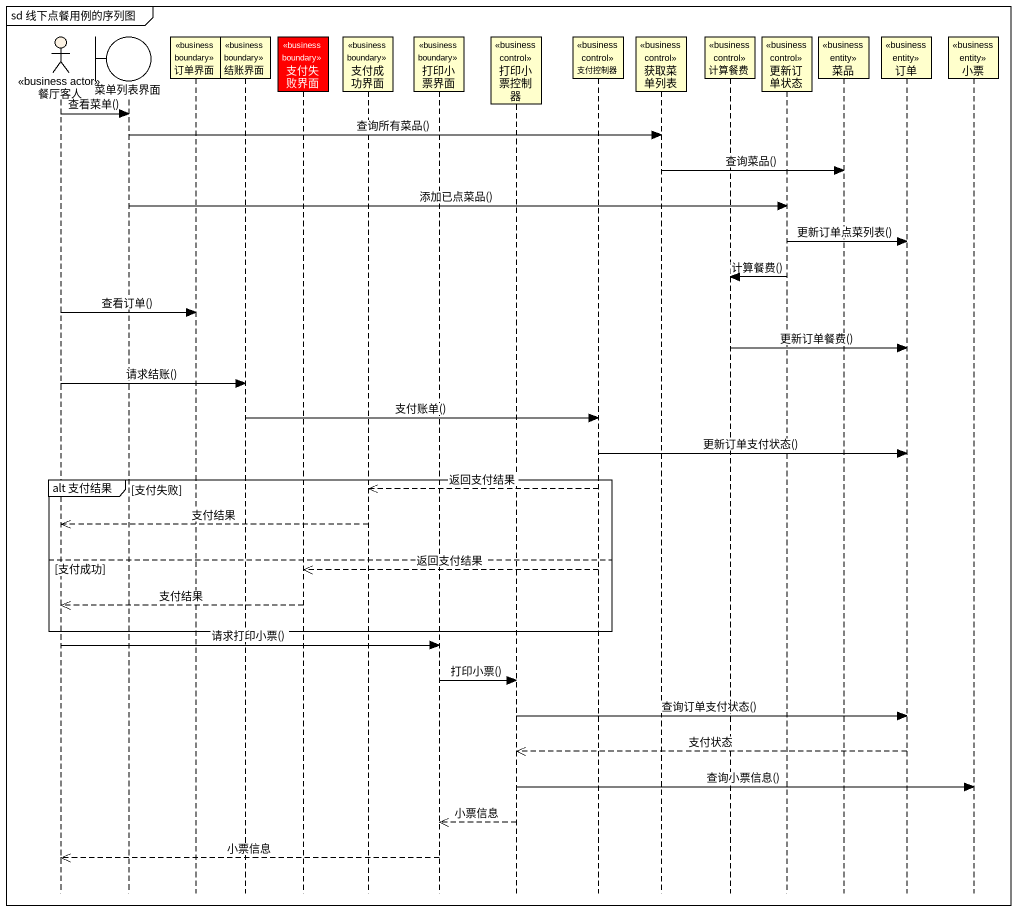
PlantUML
@startuml
mainframe sd 线下点餐用例的序列图
hide footbox
actor 餐厅客人 <<business actor>> #FCF2E3
boundary 菜单列表界面
participant 订单界面 <<business boundary>>
participant 结账界面 <<business boundary>>
participant 支付失败界面 <<business boundary>> #FF0000
participant 支付成功界面 <<business boundary>>
participant 打印小票界面 <<business boundary>>
participant 打印小票控制器 <<business control>>
participant 支付控制器 <<business control>>
participant 获取菜单列表 <<business control>>
participant 计算餐费 <<business control>>
participant 更新订单状态 <<business control>>
participant 菜品 <<business entity>>
participant 订单 <<business entity>>
participant 小票 <<business entity>>

餐厅客人 -> 菜单列表界面 : 查看菜单()
菜单列表界面 -> 获取菜单列表 : 查询所有菜品()
获取菜单列表 -> 菜品 : 查询菜品()
菜单列表界面 -> 更新订单状态 : 添加已点菜品()
更新订单状态 -> 订单 : 更新订单点菜列表()
更新订单状态 -> 计算餐费 : 计算餐费()
餐厅客人 -> 订单界面 : 查看订单()
计算餐费 -> 订单 : 更新订单餐费()
餐厅客人 -> 结账界面 : 请求结账()
结账界面 -> 支付控制器 : 支付账单()
支付控制器 -> 订单 : 更新订单支付状态()
group alt 支付结果 [支付失败]
  支付控制器 -->> 支付成功界面 : 返回支付结果
  支付成功界面 -->> 餐厅客人 : 支付结果
else 支付成功
  支付控制器 -->> 支付失败界面 : 返回支付结果
  支付失败界面 -->> 餐厅客人 : 支付结果
end
餐厅客人 -> 打印小票界面 : 请求打印小票()
打印小票界面 -> 打印小票控制器 : 打印小票()
打印小票控制器 -> 订单 : 查询订单支付状态()
订单 -->> 打印小票控制器 : 支付状态
打印小票控制器 -> 小票 : 查询小票信息()
打印小票控制器 -->> 打印小票界面 : 小票信息
打印小票界面 -->> 餐厅客人 : 小票信息
@enduml
